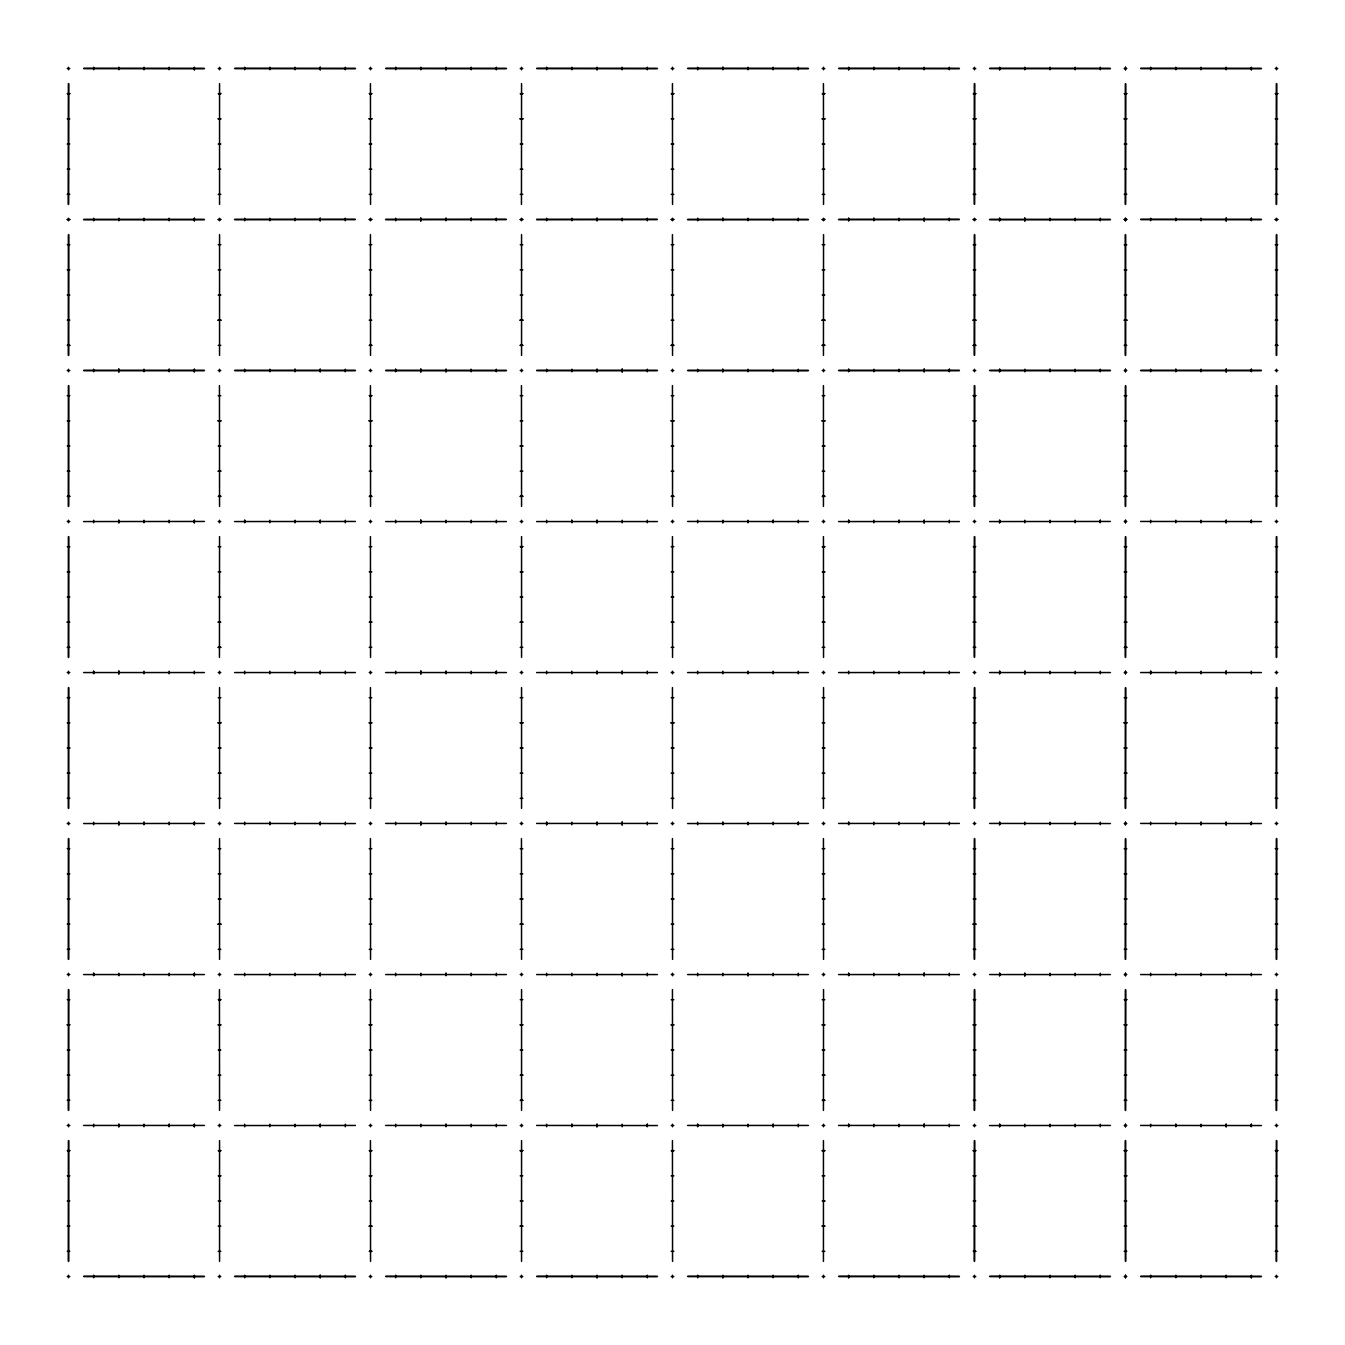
<?xml version="1.0" encoding="UTF-8"?>
<svg xmlns="http://www.w3.org/2000/svg" width="1345" height="1345" viewBox="0 0 1345 1345"><rect width="100%" height="100%" fill="white"/><g stroke="black" fill="none" stroke-linecap="round" stroke-linejoin="round"><path stroke-width="1.5" d="M93.646 220.765L93.679 218.243M93.646 371.758L93.646 369.253M93.646 522.768L93.679 520.246M93.646 824.754L93.696 822.232M93.646 1126.757L93.696 1124.235M118.864 218.243L118.864 220.765M118.864 522.768L118.864 520.246M118.814 673.761L118.864 671.239M118.814 824.754L118.864 822.232M118.864 973.242L118.864 975.747M118.864 1124.235L118.864 1126.757M143.982 220.765L143.982 218.243M143.982 371.758L143.999 369.253M143.982 522.768L143.982 520.246M143.982 673.761L143.999 671.239M143.982 975.747L143.999 973.242M143.982 1126.757L143.982 1124.235M169.151 220.765L169.151 218.243M169.151 522.768L169.167 520.246M169.151 673.761L169.151 671.239M169.151 824.754L169.167 822.232M169.151 975.747L169.151 973.242M194.319 673.761L194.319 671.239M244.656 220.765L244.706 218.243M244.656 371.758L244.656 369.253M244.656 673.761L244.656 671.239M244.656 824.754L244.706 822.232M244.656 975.747L244.656 973.242M244.656 1126.757L244.672 1124.235M269.807 220.765L269.807 218.243M269.807 371.758L269.841 369.253M269.807 522.768L269.841 520.246M269.807 673.761L269.841 671.239M269.807 975.747L269.857 973.242M269.807 1126.757L269.857 1124.235M294.975 220.765L295.026 218.243M294.975 522.768L295.009 520.246M294.975 673.761L294.975 671.239M294.975 824.754L294.975 822.232M294.975 975.747L295.026 973.242M294.975 1126.757L295.009 1124.235M345.312 220.765L345.312 218.243M345.312 371.758L345.346 369.253M345.312 522.768L345.312 520.246M345.312 673.761L345.346 671.239M345.312 824.754L345.346 822.232M345.312 975.747L345.312 973.242M345.312 1126.757L345.362 1124.235M395.649 220.765L395.665 218.243M395.649 522.768L395.665 520.246M395.649 673.761L395.699 671.239M395.649 824.754L395.649 822.232M395.649 975.747L395.665 973.242M395.649 1126.757L395.699 1124.235M420.817 522.768L420.867 520.246M420.817 824.754L420.867 822.232M420.867 973.242L420.867 975.747M420.867 1124.235L420.867 1126.757M445.985 522.768L445.985 520.246M471.137 371.758L471.137 369.253M471.137 522.768L471.17 520.246M471.137 673.761L471.137 671.239M471.137 824.754L471.17 822.232M471.137 975.747L471.17 973.242M471.137 1126.757L471.17 1124.235M496.305 220.765L496.305 218.243M496.305 371.758L496.305 369.253M496.305 522.768L496.339 520.246M496.305 824.754L496.355 822.232M496.305 975.747L496.339 973.242M496.305 1126.757L496.355 1124.235M546.642 220.765L546.692 218.243M546.642 371.758L546.692 369.253M546.642 522.768L546.675 520.246M546.642 673.761L546.642 671.239M546.642 975.747L546.642 973.242M546.642 1126.757L546.642 1124.235M571.81 220.765L571.827 218.243M571.81 371.758L571.81 369.253M571.81 673.761L571.81 671.239M571.81 824.754L571.81 822.232M571.81 975.747L571.81 973.242M596.978 975.747L596.995 973.242M622.197 218.243L622.197 220.765M622.147 371.758L622.197 369.253M622.197 520.246L622.197 522.768M622.147 671.239L622.197 673.761M622.163 673.761L622.197 671.239M622.147 975.747L622.197 973.242L622.197 975.747M622.197 1124.235L622.197 1126.757M647.315 220.765L647.332 218.243M647.315 371.758L647.332 369.253M647.315 522.768L647.315 520.246M647.315 673.761L647.332 671.239M647.315 824.754L647.315 822.232M647.315 975.747L647.315 973.242M697.635 220.765L697.685 218.243M697.635 371.758L697.668 369.253M697.635 522.768L697.668 520.246M697.635 673.761L697.635 671.239M697.635 824.754L697.635 822.232M697.635 975.747L697.635 973.242M722.853 218.243L722.803 220.765L722.803 218.243M722.803 371.758L722.803 369.253M722.803 522.768L722.853 520.246L722.837 522.768M722.853 822.232L722.803 824.754L722.803 822.232M722.803 975.747L722.853 973.242M722.803 1126.757L722.853 1124.235L722.837 1126.757M747.971 220.765L748.005 218.243M747.971 371.758L748.005 369.253M747.971 522.768L747.971 520.246M747.971 673.761L748.005 671.239M747.971 824.754L748.005 822.232M747.971 1126.757L748.005 1124.235M773.14 220.765L773.173 218.243M773.14 371.758L773.173 369.253M773.14 673.761L773.14 671.239M773.14 824.754L773.173 822.232M773.14 975.747L773.19 973.242M798.308 220.765L798.325 218.243M798.308 371.758L798.325 369.253M798.308 522.768L798.325 520.246M798.308 673.761L798.325 671.239M798.308 975.747L798.325 973.242M798.308 1126.757L798.325 1124.235M848.645 673.761L848.645 671.239M873.813 371.758L873.83 369.253M873.813 522.768L873.863 520.246M873.813 673.761L873.83 671.239M873.813 824.754L873.83 822.232M873.813 975.747L873.863 973.242M873.813 1126.757L873.83 1124.235M898.964 220.765L898.964 218.243M898.964 371.758L898.964 369.253M898.964 673.761L899.015 671.239M898.964 824.754L899.015 822.232M898.964 975.747L898.964 973.242M898.964 1126.757L898.998 1124.235M924.133 220.765L924.183 218.243M924.133 522.768L924.183 520.246M924.133 673.761L924.133 671.239M949.301 220.765L949.335 218.243M949.301 522.768L949.335 520.246M949.301 673.761L949.335 671.239M949.301 824.754L949.335 822.232M949.301 975.747L949.301 973.242M949.301 1126.757L949.335 1124.235M1024.806 220.765L1024.856 218.243M1024.806 371.758L1024.806 369.253M1024.806 522.768L1024.806 520.246M1024.806 673.761L1024.856 671.239M1024.806 824.754L1024.806 822.232M1024.806 975.747L1024.856 973.242M1024.806 1126.757L1024.806 1124.235M1049.974 220.765L1049.991 218.243M1049.974 522.768L1049.974 520.246M1049.974 673.761L1049.991 671.239M1049.974 824.754L1050.025 822.232M1049.974 975.747L1049.991 973.242M1049.974 1126.757L1049.974 1124.235M1075.143 220.765L1075.193 218.243M1075.143 371.758L1075.143 369.253M1075.143 522.768L1075.143 520.246M1075.143 673.761L1075.193 671.239M1075.143 975.747L1075.143 973.242M1075.143 1126.757L1075.143 1124.235M1100.294 220.765L1100.344 218.243M1100.294 371.758L1100.294 369.253M1100.294 673.761L1100.328 671.239M1100.294 824.754L1100.294 822.232M1100.294 975.747L1100.294 973.242M1100.294 1126.757L1100.328 1124.235M1150.631 220.765L1150.664 218.243M1150.631 371.758L1150.631 369.253M1150.631 522.768L1150.681 520.246M1150.631 824.754L1150.664 822.232M1150.631 975.747L1150.664 973.242M1150.631 1126.757L1150.681 1124.235M1175.799 220.765L1175.833 218.243M1175.799 522.768L1175.833 520.246M1175.799 673.761L1175.849 671.239M1175.799 824.754L1175.849 822.232M1175.799 975.747L1175.849 973.242M1200.967 220.765L1201.001 218.243M1200.967 371.758L1201.018 369.253M1200.967 522.768L1201.001 520.246M1200.967 673.761L1201.001 671.239M1200.967 975.747L1201.001 973.242M1200.967 1126.757L1201.001 1124.235M1226.136 371.758L1226.186 369.253M1226.136 522.768L1226.186 520.246M1226.136 824.754L1226.186 822.232M1226.136 975.747L1226.136 973.242M1226.136 1126.757L1226.136 1124.235M1251.304 673.761L1251.321 671.239M1251.304 975.747L1251.304 973.242M218.243 118.864L220.765 118.864M520.246 118.864L522.768 118.814M671.239 118.864L673.761 118.864M1124.235 118.848L1126.757 118.864M1124.235 118.864L1126.757 118.848M218.243 144.033L220.765 143.982M369.253 144.033L371.758 143.999M520.246 144.033L522.768 143.999M671.239 144.033L673.761 143.999M822.232 144.033L824.754 144.033M973.242 144.033L975.747 143.982M1124.235 144.033L1126.757 144.033M218.243 169.201L220.765 169.151M369.253 169.201L371.758 169.201M520.246 169.201L522.768 169.151M671.239 169.201L673.761 169.167M822.232 169.201L824.754 169.167M973.242 169.201L975.747 169.151M1124.235 169.201L1126.757 169.201M218.243 194.369L220.765 194.336M369.253 194.369L371.758 194.319M520.246 194.369L522.768 194.336M671.239 194.369L673.761 194.369M822.232 194.369L824.754 194.369M973.242 194.369L975.747 194.369M1124.235 194.369L1126.757 194.336M218.243 244.706L220.765 244.672M369.253 244.706L371.758 244.656M520.246 244.706L522.768 244.706M671.239 244.706L673.761 244.706M822.232 244.706L824.754 244.672M973.242 244.706L975.747 244.672M1124.235 244.706L1126.757 244.706M218.243 269.857L220.765 269.807M369.253 269.857L371.758 269.857M520.246 269.857L522.768 269.841M671.239 269.857L673.761 269.857M822.232 269.857L824.754 269.841M973.242 269.857L975.747 269.807M1124.235 269.857L1126.757 269.841M218.243 295.026L220.765 295.026M369.253 295.026L371.758 294.975M520.246 295.026L522.768 294.975M671.239 295.026L673.761 295.026M822.232 295.026L824.754 295.026M973.242 295.026L975.747 295.026M1124.235 295.026L1126.757 294.975M218.243 320.194L220.765 320.144M369.253 320.194L371.758 320.194M671.239 320.194L673.761 320.194M973.242 320.194L975.747 320.144M218.243 345.346L220.765 345.362M1124.235 345.362L1126.757 345.346M218.243 395.699L220.765 395.665M520.246 395.699L522.768 395.665M671.239 395.699L673.761 395.699M822.232 395.699L824.754 395.665M1124.235 395.699L1126.757 395.665M218.243 420.867L220.765 420.817M520.246 420.867L522.768 420.867M671.239 420.867L673.761 420.817M822.232 420.867L824.754 420.817M973.242 420.867L975.747 420.817M1124.235 420.867L1126.757 420.867M218.243 446.036L220.765 446.036M369.253 446.036L371.758 445.985M671.239 446.036L673.761 446.036M973.242 446.036L975.747 446.002M1124.235 446.036L1126.757 446.036M369.253 471.187L371.758 471.187M520.246 471.187L522.768 471.17M671.239 471.187L673.761 471.187M822.232 471.187L824.754 471.187M973.242 471.187L975.747 471.17M218.243 546.692L220.765 546.692M369.253 546.692L371.758 546.642M671.239 546.692L673.761 546.642M973.242 546.692L975.747 546.642M1124.235 546.692L1126.757 546.692M218.243 571.86L220.765 571.81M369.253 571.86L371.758 571.86M671.239 571.86L673.761 571.81M973.242 571.86L975.747 571.81M1124.235 571.86L1126.757 571.827M218.243 597.029L220.765 596.995M520.246 597.029L522.768 596.995M671.239 597.029L673.761 596.978M822.232 597.029L824.754 596.978M1124.235 597.029L1126.757 596.995M218.243 622.197L220.765 622.147L218.243 622.147M371.758 622.147L369.253 622.197L371.758 622.197M520.246 622.197L522.768 622.197M673.761 622.163L671.239 622.147L673.761 622.197M824.754 622.147L822.232 622.197L824.754 622.197M973.242 622.197L975.747 622.197M1126.757 622.147L1124.235 622.197L1126.757 622.197M369.253 647.365L371.758 647.315M520.246 647.365L522.768 647.332M671.239 647.365L673.761 647.332M822.232 647.365L824.754 647.332M973.242 647.365L975.747 647.332M218.243 697.685L220.765 697.685M369.253 697.685L371.758 697.668M520.246 697.685L522.768 697.668M671.239 697.685L673.761 697.685M822.232 697.685L824.754 697.685M973.242 697.685L975.747 697.685M1124.235 697.685L1126.757 697.668M369.253 722.803L371.758 722.803M520.246 722.853L522.768 722.803M824.754 722.803L822.232 722.803M973.242 722.803L975.747 722.803M1124.235 722.853L1126.757 722.803M369.253 773.19L371.758 773.173M520.246 773.19L522.768 773.14M671.239 773.19L673.761 773.173M822.232 773.19L824.754 773.173M973.242 773.19L975.747 773.19M218.243 798.358L220.765 798.358M369.253 798.358L371.758 798.358M520.246 798.358L522.768 798.325M671.239 798.358L673.761 798.358M822.232 798.358L824.754 798.358M973.242 798.358L975.747 798.358M1124.235 798.358L1126.757 798.325M218.243 848.695L220.765 848.695M369.253 848.695L371.758 848.661M520.246 848.695L522.768 848.695M671.239 848.695L673.761 848.661M822.232 848.695L824.754 848.645M973.242 848.695L975.747 848.695M1124.235 848.695L1126.757 848.695M218.243 873.863L220.765 873.83M369.253 873.863L371.758 873.863M520.246 873.863L522.768 873.863M671.239 873.863L673.761 873.83M822.232 873.863L824.754 873.863M973.242 873.863L975.747 873.863M1124.235 873.863L1126.757 873.83M371.758 924.133L369.253 924.133M520.246 924.183L522.768 924.133M673.761 924.133L671.239 924.133M824.754 924.133L822.232 924.133M1126.757 924.133L1124.235 924.133M218.243 949.351L220.765 949.335M369.253 949.351L371.758 949.335M520.246 949.351L522.768 949.301M671.239 949.351L673.761 949.351M822.232 949.351L824.754 949.351M973.242 949.351L975.747 949.335M1124.235 949.351L1126.757 949.335M369.253 999.688L371.758 999.654M520.246 999.688L522.768 999.654M671.239 999.688L673.761 999.688M822.232 999.688L824.754 999.654M973.242 999.688L975.747 999.688M218.243 1050.025L220.765 1049.991M520.246 1050.025L522.768 1049.974M671.239 1050.025L673.761 1049.991M822.232 1050.025L824.754 1050.025M1124.235 1050.025L1126.757 1050.025M218.243 1075.193L220.765 1075.193M369.253 1075.193L371.758 1075.159M671.239 1075.193L673.761 1075.193M973.242 1075.193L975.747 1075.193M1124.235 1075.193L1126.757 1075.143M218.243 1100.344L220.765 1100.328M369.253 1100.344L371.758 1100.344M671.239 1100.344L673.761 1100.344M973.242 1100.344L975.747 1100.328M1124.235 1100.344L1126.757 1100.328M520.246 1175.849L522.768 1175.799M671.239 1175.849L673.761 1175.833M822.232 1175.849L824.754 1175.833M218.243 1201.018L220.765 1201.001M369.253 1201.018L371.758 1201.018M671.239 1201.018L673.761 1200.967M973.242 1201.018L975.747 1201.001M1124.235 1201.018L1126.757 1201.001M220.765 1226.136L218.243 1226.136M369.253 1226.186L371.758 1226.136M520.246 1226.136L522.768 1226.136M673.761 1226.136L671.239 1226.136M822.232 1226.136L824.754 1226.136M973.242 1226.186L975.747 1226.136M1126.757 1226.136L1124.235 1226.136M218.243 1251.354L220.765 1251.304M520.246 1251.354L522.768 1251.304M671.239 1251.354L673.761 1251.321M822.232 1251.354L824.754 1251.354M1124.235 1251.354L1126.757 1251.304M68.477 67.25L68.528 69.772M219.538 67.25L219.487 69.772M370.48 67.25L370.531 69.772M521.524 67.25L521.473 69.772M672.483 67.25L672.517 69.772M823.476 67.25L823.527 69.772M974.469 67.25L974.52 69.772M1276.472 67.25L1276.523 69.772M67.25 68.528L69.772 68.528M218.243 68.528L220.765 68.528M369.253 68.528L371.758 68.528M520.246 68.528L522.768 68.528M671.239 68.528L673.761 68.528M822.232 68.528L824.754 68.528M973.242 68.528L975.747 68.528M1124.235 68.528L1126.757 68.528M1275.228 68.528L1277.75 68.528M219.554 83.609L219.554 204.406M370.447 83.609L370.548 204.406M521.557 83.609L521.457 204.406M672.45 83.609L672.55 204.406M823.443 83.609L823.543 204.406M67.25 118.848L69.772 118.864M1275.228 118.848L1277.75 118.864M67.25 144.033L69.772 143.982M1275.228 143.982L1277.75 143.999M67.25 169.167L69.772 169.167M1275.228 169.201L1277.75 169.167M67.25 194.319L69.772 194.336M1275.228 194.336L1277.75 194.369M1125.446 204.406L1125.546 83.609L1125.496 204.406M68.477 218.243L68.528 220.765M219.487 218.243L219.538 220.765M370.48 218.243L370.531 220.765M521.524 218.243L521.473 220.765M672.483 218.243L672.517 220.765M823.527 218.243L823.527 220.765M974.469 218.243L974.52 220.765M1276.472 218.243L1276.523 220.765M83.609 219.554L204.406 219.554M234.602 219.454L355.399 219.454L234.602 219.554M385.611 219.454L506.409 219.454L385.611 219.554M536.605 219.454L657.402 219.454L536.605 219.554M687.598 219.554L808.395 219.554M838.591 219.454L959.388 219.454L838.591 219.554M989.601 219.554L1110.398 219.554M1261.391 219.454L1140.594 219.454L1261.391 219.554M83.609 219.504L204.406 219.504M687.598 219.504L808.395 219.504M989.601 219.504L1110.398 219.504M219.554 234.602L219.554 355.399M370.447 234.602L370.548 355.399M521.557 234.602L521.557 355.399M672.45 234.602L672.55 355.399M823.543 234.602L823.443 355.399M1125.446 234.602L1125.446 355.399M67.25 244.656L69.772 244.672M1275.228 244.706L1277.75 244.672M67.25 269.841L69.772 269.807M1275.228 269.857L1277.75 269.841M67.25 295.026L69.772 295.009M1275.228 295.009L1277.75 295.009M67.25 320.177L69.772 320.144M1275.228 320.177L1277.75 320.144M68.477 369.253L68.528 371.758M219.538 369.253L219.487 371.758M370.48 369.253L370.531 371.758M521.524 369.253L521.524 371.758M672.483 369.253L672.517 371.758M823.527 369.253L823.476 371.758M974.469 369.253L974.52 371.758M1276.472 369.253L1276.523 371.758M67.25 370.531L69.772 370.531M218.243 370.531L220.765 370.531M369.253 370.531L371.758 370.531M520.246 370.531L522.768 370.531M671.239 370.531L673.761 370.531M822.232 370.531L824.754 370.531M973.242 370.531L975.747 370.531M1124.235 370.531L1126.757 370.531M1275.228 370.531L1277.75 370.531M219.454 385.611L219.554 506.409M370.447 385.611L370.548 506.409M521.457 385.611L521.557 506.409M672.45 385.611L672.55 506.409M823.443 385.611L823.443 506.409M67.25 395.665L69.772 395.649M1275.228 395.699L1277.75 395.649M67.25 420.834L69.772 420.867M1275.228 420.834L1277.75 420.867M67.25 446.002L69.772 445.985M1275.228 446.036L1277.75 446.002M67.25 471.17L69.772 471.187M1275.228 471.187L1277.75 471.137M1125.446 506.409L1125.546 385.611L1125.496 506.409M68.477 520.246L68.528 522.768M219.487 520.246L219.487 522.768M370.48 520.246L370.531 522.768M521.524 520.246L521.524 522.768M672.483 520.246L672.517 522.768M823.527 520.246L823.476 522.768M974.469 520.246L974.52 522.768M1276.472 520.246L1276.523 522.768M219.554 536.605L219.454 657.402M370.447 536.605L370.548 657.402M521.557 536.605L521.557 657.402M672.45 536.605L672.55 657.402M823.443 536.605L823.543 657.402M67.25 546.692L69.772 546.642M1275.228 546.675L1277.75 546.642M67.25 571.81L69.772 571.827M1275.228 571.827L1277.75 571.827M67.25 596.978L69.772 597.029M1275.228 597.029L1277.75 596.995M67.25 622.147L69.772 622.147L67.25 622.197M1275.228 622.147L1277.75 622.147L1275.228 622.197M520.246 622.163L522.768 622.163M973.242 622.163L975.747 622.163M67.25 647.365L69.772 647.332M1275.228 647.365L1277.75 647.315M1125.446 657.402L1125.546 536.605L1125.496 657.402M68.477 671.239L68.528 673.761M219.538 671.239L219.538 673.761M370.48 671.239L370.531 673.761M521.524 671.239L521.524 673.761M672.483 671.239L672.517 673.761M823.476 671.239L823.527 673.761M974.469 671.239L974.52 673.761M1276.472 671.239L1276.523 673.761M67.25 672.517L69.772 672.517M83.609 672.55L204.406 672.55M218.243 672.517L220.765 672.517M234.602 672.55L355.399 672.55M369.253 672.517L371.758 672.517M385.611 672.55L506.409 672.55M520.246 672.517L522.768 672.517M536.605 672.55L657.402 672.55M671.239 672.517L673.761 672.517M687.598 672.55L808.395 672.55M822.232 672.517L824.754 672.517M838.591 672.55L959.388 672.55M973.242 672.517L975.747 672.517M989.601 672.55L1110.398 672.55M1124.235 672.517L1126.757 672.517M1140.594 672.55L1261.391 672.55M1275.228 672.517L1277.75 672.517M219.554 687.598L219.554 808.395M370.447 687.598L370.548 808.395M521.557 687.598L521.557 808.395M672.45 687.598L672.55 808.395M823.543 687.598L823.443 808.395M67.25 697.668L69.772 697.635M1275.228 697.685L1277.75 697.635M67.25 722.853L69.772 722.803M973.242 722.853L975.747 722.837M1275.228 722.853L1277.75 722.837M67.25 773.14L69.772 773.19M1275.228 773.173L1277.75 773.19M67.25 798.325L69.772 798.308M1275.228 798.325L1277.75 798.358M1125.446 808.395L1125.546 687.598L1125.496 808.395M68.477 822.232L68.528 824.754M219.538 822.232L219.538 824.754M370.48 822.232L370.531 824.754M521.524 822.232L521.473 824.754M672.483 822.232L672.517 824.754M823.476 822.232L823.527 824.754M974.469 822.232L974.52 824.754M1276.472 822.232L1276.523 824.754M219.554 838.591L219.554 959.388M370.447 838.591L370.548 959.388M521.457 838.591L521.557 959.388M672.45 838.591L672.55 959.388M823.443 838.591L823.543 959.388M67.25 848.645L69.772 848.661M1275.228 848.661L1277.75 848.695M67.25 873.83L69.772 873.863M1275.228 873.863L1277.75 873.83M67.25 924.166L69.772 924.166M1275.228 924.166L1277.75 924.183M67.25 949.335L69.772 949.301M1275.228 949.351L1277.75 949.335M1125.446 959.388L1125.546 838.591L1125.496 959.388M68.477 973.242L68.528 975.747M219.538 973.242L219.538 975.747M370.48 973.242L370.531 975.747M521.473 973.242L521.524 975.747M672.483 973.242L672.517 975.747M823.527 973.242L823.527 975.747M974.469 973.242L974.52 975.747M1276.472 973.242L1276.523 975.747M67.25 974.52L69.772 974.52M83.609 974.553L204.406 974.553M218.243 974.52L220.765 974.52M234.602 974.553L355.399 974.553M369.253 974.52L371.758 974.52M385.611 974.553L506.409 974.553M520.246 974.52L522.768 974.52M536.605 974.553L657.402 974.553M671.239 974.52L673.761 974.52M687.598 974.553L808.395 974.553M822.232 974.52L824.754 974.52M838.591 974.553L959.388 974.553M973.242 974.52L975.747 974.52M989.601 974.553L1110.398 974.553M1124.235 974.52L1126.757 974.52M1140.594 974.553L1261.391 974.553M1275.228 974.52L1277.75 974.52M219.454 989.601L219.554 1110.398M370.447 989.601L370.548 1110.398M521.557 989.601L521.557 1110.398M672.45 989.601L672.55 1110.398M823.543 989.601L823.443 1110.398M67.25 999.638L69.772 999.688M1275.228 999.654L1277.75 999.638M67.25 1024.806L69.772 1024.806M1275.228 1024.806L1277.75 1024.806M67.25 1024.823L69.772 1024.823M1275.228 1024.823L1277.75 1024.823M67.25 1050.025L69.772 1049.991M1275.228 1050.025L1277.75 1049.991M67.25 1075.159L69.772 1075.193M1275.228 1075.143L1277.75 1075.193M67.25 1100.328L69.772 1100.294M1275.228 1100.328L1277.75 1100.344M1125.446 1110.398L1125.546 989.601L1125.496 1110.398M68.477 1124.235L68.528 1126.757M219.538 1124.235L219.487 1126.757M370.48 1124.235L370.531 1126.757M521.524 1124.235L521.524 1126.757M672.483 1124.235L672.517 1126.757M823.527 1124.235L823.476 1126.757M974.469 1124.235L974.52 1126.757M1276.472 1124.235L1276.523 1126.757M219.554 1140.594L219.554 1261.391M370.447 1140.594L370.548 1261.391M521.557 1140.594L521.557 1261.391M672.45 1140.594L672.55 1261.391M823.443 1140.594L823.443 1261.391M1125.446 1140.594L1125.546 1261.391L1125.496 1140.594M67.25 1175.799L69.772 1175.833M1275.228 1175.833L1277.75 1175.833M67.25 1201.001L69.772 1201.001M1275.228 1201.018L1277.75 1201.001M67.25 1226.186L69.772 1226.152M520.246 1226.186L522.768 1226.152M1275.228 1226.152L1277.75 1226.152M67.25 1251.354L69.772 1251.321M1275.228 1251.321L1277.75 1251.321M68.477 1275.228L68.528 1277.75M219.538 1275.228L219.487 1277.75M370.48 1275.228L370.531 1277.75M521.473 1275.228L521.524 1277.75M672.483 1275.228L672.517 1277.75M823.476 1275.228L823.476 1277.75M974.469 1275.228L974.52 1277.75M1276.472 1275.228L1276.523 1277.75M67.25 1276.523L69.772 1276.523M218.243 1276.523L220.765 1276.523M369.253 1276.523L371.758 1276.523M520.246 1276.523L522.768 1276.523M671.239 1276.523L673.761 1276.523M822.232 1276.523L824.754 1276.523M973.242 1276.523L975.747 1276.523M1124.235 1276.523L1126.757 1276.523M1275.228 1276.523L1277.75 1276.523M973.242 118.814L975.747 118.864M822.232 118.814L824.754 118.864M369.253 118.814L371.758 118.864M218.243 118.814L220.765 118.848M1124.235 320.144L1126.757 320.194M822.232 320.144L824.754 320.194M520.246 320.144L522.768 320.194M369.253 420.817L371.758 420.867M671.239 722.803L673.761 722.853M369.253 722.837L371.758 722.853M218.243 722.803L220.765 722.853M973.242 924.133L975.747 924.183M218.243 924.133L220.765 924.183M822.232 1226.152L824.754 1226.186M1226.136 218.243L1226.186 220.765M1226.136 520.246L1226.186 522.768M1226.136 671.239L1226.186 673.761M924.133 369.253L924.183 371.758M924.133 822.232L924.183 824.754M924.133 973.242L924.183 975.747M924.133 1124.235L924.183 1126.757M722.853 673.761L722.803 671.239M622.147 822.232L622.197 824.754M420.817 218.243L420.867 220.765M420.817 369.253L420.867 371.758M420.817 671.239L420.867 673.761M118.814 369.253L118.864 371.758M1277.75 521.524L1275.228 521.473M1277.75 823.476L1275.228 823.527M1277.75 1125.513L1275.228 1125.462M1261.391 521.557L1140.594 521.457M1261.391 823.543L1140.594 823.443M1261.391 1125.546L1140.594 1125.446M1226.152 67.25L1226.152 69.772M1226.152 1124.235L1226.152 1126.757M1226.152 1275.228L1226.152 1277.75M1201.001 67.25L1201.001 69.772M1200.967 1275.228L1201.018 1277.75M1175.799 67.25L1175.833 69.772M1175.833 1275.228L1175.849 1277.75M1150.664 67.25L1150.681 69.772M1150.664 1275.228L1150.631 1277.75M1126.757 521.524L1124.235 521.473M1126.757 823.527L1124.235 823.527M1126.757 1125.513L1124.235 1125.513M1125.496 234.602L1125.496 355.399M1110.398 521.457L989.601 521.557M1110.398 823.543L989.601 823.443M1110.398 1125.446L989.601 1125.546M1100.344 67.25L1100.328 69.772M1100.344 1275.228L1100.294 1277.75M1075.159 67.25L1075.193 69.772M1075.143 1275.228L1075.159 1277.75M1049.991 67.25L1049.974 69.772M1049.991 1275.228L1049.974 1277.75M1024.823 67.25L1024.806 69.772M1024.823 1275.228L1024.806 1277.75M975.747 521.473L973.242 521.473M975.747 823.527L973.242 823.527M975.747 1125.513L973.242 1125.513M959.388 521.557L838.591 521.557M959.388 823.443L838.591 823.443M959.388 1125.446L838.591 1125.446M949.335 67.25L949.301 69.772M949.335 1275.228L949.301 1277.75M924.166 67.25L924.166 69.772M924.166 1275.228L924.133 1277.75M898.998 67.25L898.964 69.772M898.998 1275.228L898.998 1277.75M873.83 67.25L873.813 69.772M873.863 1275.228L873.813 1277.75M824.754 521.524L822.232 521.473M824.754 823.476L822.232 823.527M824.754 1125.513L822.232 1125.462M808.395 521.557L687.598 521.457M808.395 823.443L687.598 823.543M808.395 1125.446L687.598 1125.446M798.325 67.25L798.325 69.772M798.308 1275.228L798.325 1277.75M773.14 67.25L773.173 69.772M773.14 1275.228L773.19 1277.75M748.005 67.25L747.971 69.772M748.005 1275.228L747.971 1277.75M722.853 67.25L722.853 69.772L722.803 67.25M722.853 1277.75L722.853 1275.228L722.803 1277.75M722.837 369.253L722.837 371.758M697.635 67.25L697.668 69.772M697.635 1275.228L697.685 1277.75M673.761 521.473L671.239 521.524M673.761 823.527L671.239 823.527M673.761 1125.462L671.239 1125.513M657.402 521.557L536.605 521.557M657.402 823.443L536.605 823.443M657.402 1125.546L536.605 1125.446M647.332 67.25L647.315 69.772M647.315 1275.228L647.332 1277.75M622.147 67.25L622.163 69.772M622.147 1275.228L622.163 1277.75M571.827 67.25L571.86 69.772M571.86 1275.228L571.827 1277.75M546.642 67.25L546.675 69.772M546.642 1275.228L546.675 1277.75M522.768 521.473L520.246 521.524M522.768 823.527L520.246 823.476M522.768 1125.513L520.246 1125.513M506.409 521.557L385.611 521.557M506.409 823.443L385.611 823.443M506.409 1125.446L385.611 1125.446M496.339 67.25L496.339 69.772M496.305 1275.228L496.339 1277.75M471.187 67.25L471.137 69.772M471.137 1275.228L471.17 1277.75M420.817 67.25L420.834 69.772M420.834 1275.228L420.817 1277.75M395.665 67.25L395.699 69.772M395.665 1275.228L395.649 1277.75M371.758 521.524L369.253 521.524M371.758 823.476L369.253 823.527M371.758 1125.462L369.253 1125.513M355.399 521.457L234.602 521.557M355.399 823.543L234.602 823.443M355.399 1125.446L234.602 1125.546M345.346 67.25L345.312 69.772M345.346 1275.228L345.362 1277.75M320.194 67.25L320.194 69.772M320.194 1275.228L320.194 1277.75M320.144 67.25L320.177 69.772M320.177 1275.228L320.144 1277.75M294.975 67.25L295.009 69.772M295.026 1275.228L294.975 1277.75M269.857 67.25L269.841 69.772M269.841 1275.228L269.841 1277.75M244.706 67.25L244.672 69.772M244.656 1275.228L244.706 1277.75M220.765 521.524L218.243 521.524M220.765 823.527L218.243 823.527M220.765 1125.462L218.243 1125.462M204.406 521.457L83.609 521.557M204.406 823.443L83.609 823.543M204.406 1125.446L83.609 1125.446M169.151 67.25L169.167 69.772M169.201 1275.228L169.167 1277.75M144.033 67.25L143.999 69.772M143.982 1275.228L143.999 1277.75M118.848 67.25L118.814 69.772M118.814 520.246L118.848 522.768M118.848 1124.235L118.814 1126.757M118.814 1275.228L118.848 1277.75M93.679 67.25L93.679 69.772M93.679 1275.228L93.679 1277.75M69.772 521.524L67.25 521.473M69.772 823.527L67.25 823.476M69.772 1125.462L67.25 1125.462M93.679 671.239L93.646 673.761L93.646 671.239M93.696 973.242L93.646 975.747L93.679 973.242M118.864 369.253L118.814 371.758L118.864 369.253M144.033 822.232L143.982 824.754L143.999 822.232M169.201 369.253L169.151 371.758L169.167 369.253M169.201 1124.235L169.151 1126.757L169.167 1124.235M194.369 218.243L194.319 220.765L194.369 218.243M194.369 369.253L194.319 371.758L194.369 369.253M194.369 520.246L194.319 522.768L194.369 520.246M194.369 822.232L194.319 824.754L194.369 822.232M194.369 973.242L194.319 975.747L194.369 973.242M194.369 1124.235L194.319 1126.757L194.369 1124.235M244.706 520.246L244.656 522.768L244.672 520.246M269.857 822.232L269.807 824.754L269.841 822.232M295.026 369.253L294.975 371.758L294.975 369.253M320.194 218.243L320.144 220.765L320.194 218.243M320.194 369.253L320.144 371.758L320.194 369.253M320.194 520.246L320.144 522.768L320.194 520.246M320.194 671.239L320.144 673.761L320.194 671.239M320.194 822.232L320.144 824.754L320.194 822.232M320.194 973.242L320.144 975.747L320.194 973.242M320.194 1124.235L320.144 1126.757L320.194 1124.235M395.665 369.253L395.649 371.758L395.649 369.253M420.867 218.243L420.817 220.765L420.867 218.243M420.867 369.253L420.817 371.758L420.867 369.253M420.867 671.239L420.817 673.761L420.867 671.239M446.036 218.243L445.985 220.765L446.002 218.243M446.036 369.253L445.985 371.758L446.036 369.253M446.036 671.239L445.985 673.761L446.002 671.239M446.036 822.232L445.985 824.754L446.002 822.232M446.036 973.242L445.985 975.747L446.002 973.242M446.036 1124.235L445.985 1126.757L446.002 1124.235M471.17 218.243L471.137 220.765L471.187 218.243M496.339 671.239L496.305 673.761L496.355 671.239M546.675 822.232L546.642 824.754L546.675 822.232M571.827 520.246L571.81 522.768L571.81 520.246M571.86 1124.235L571.81 1126.757L571.81 1124.235M597.029 218.243L596.978 220.765L597.029 218.243M597.029 369.253L596.978 371.758L597.029 369.253M597.029 520.246L596.978 522.768L597.029 520.246M597.029 671.239L596.978 673.761L597.029 671.239M597.029 822.232L596.978 824.754L597.029 822.232M597.029 1124.235L596.978 1126.757L597.029 1124.235M622.197 822.232L622.147 824.754L622.197 822.232M647.332 1124.235L647.315 1126.757L647.315 1124.235M697.685 1124.235L697.635 1126.757L697.668 1124.235M748.022 973.242L747.971 975.747L748.022 973.242M773.19 520.246L773.14 522.768L773.14 520.246M773.173 1124.235L773.14 1126.757L773.173 1124.235M798.358 822.232L798.308 824.754L798.308 822.232M848.695 218.243L848.645 220.765L848.695 218.243M848.695 369.253L848.645 371.758L848.661 369.253M848.695 520.246L848.645 522.768L848.661 520.246M848.695 822.232L848.645 824.754L848.661 822.232M848.695 973.242L848.645 975.747L848.661 973.242M848.695 1124.235L848.645 1126.757L848.661 1124.235M873.863 218.243L873.813 220.765L873.813 218.243M899.015 520.246L898.964 522.768L898.998 520.246M924.183 369.253L924.133 371.758L924.166 369.253M924.183 822.232L924.133 824.754L924.166 822.232M924.183 973.242L924.133 975.747L924.166 973.242M924.183 1124.235L924.133 1126.757L924.166 1124.235M949.351 369.253L949.301 371.758L949.335 369.253M999.654 218.243L999.638 220.765L999.654 218.243M999.688 369.253L999.638 371.758L999.688 369.253M999.688 520.246L999.638 522.768L999.688 520.246M999.688 671.239L999.638 673.761L999.688 671.239M999.688 822.232L999.638 824.754L999.688 822.232M999.688 973.242L999.638 975.747L999.688 973.242M999.688 1124.235L999.638 1126.757L999.688 1124.235M1049.991 369.253L1049.974 371.758L1049.974 369.253M1075.159 822.232L1075.143 824.754L1075.143 822.232M1100.328 520.246L1100.294 522.768L1100.294 520.246M1150.664 671.239L1150.631 673.761L1150.664 671.239M1175.833 369.253L1175.799 371.758L1175.849 369.253M1175.833 1124.235L1175.799 1126.757L1175.849 1124.235M1201.001 822.232L1200.967 824.754L1201.001 822.232M1226.186 218.243L1226.136 220.765L1226.186 218.243M1226.186 671.239L1226.136 673.761L1226.152 671.239M1251.354 218.243L1251.304 220.765L1251.321 218.243M1251.354 369.253L1251.304 371.758L1251.321 369.253M1251.354 520.246L1251.304 522.768L1251.321 520.246M1251.354 822.232L1251.304 824.754L1251.321 822.232M1251.354 1124.235L1251.304 1126.757L1251.321 1124.235M220.765 93.646L218.243 93.696L220.765 93.679M371.758 93.646L369.253 93.696L371.758 93.679M522.768 93.646L520.246 93.696L522.768 93.679M673.761 93.646L671.239 93.696L673.761 93.679M824.754 93.646L822.232 93.696L824.754 93.679M975.747 93.646L973.242 93.696L975.747 93.679M1126.757 93.646L1124.235 93.696L1126.757 93.679M371.758 118.814L369.253 118.864L371.758 118.814M824.754 118.814L822.232 118.864L824.754 118.848M975.747 118.814L973.242 118.864L975.747 118.848M522.768 320.144L520.246 320.194L522.768 320.144M824.754 320.144L822.232 320.194L824.754 320.144M1126.757 320.144L1124.235 320.194L1126.757 320.177M371.758 345.312L369.253 345.362L371.758 345.362M522.768 345.312L520.246 345.362L522.768 345.312M673.761 345.312L671.239 345.362L673.761 345.312M824.754 345.312L822.232 345.362L824.754 345.312M975.747 345.312L973.242 345.362L975.747 345.312M371.758 395.649L369.253 395.665L371.758 395.699M975.747 395.649L973.242 395.699L975.747 395.649M371.758 420.817L369.253 420.867L371.758 420.817M522.768 445.985L520.246 446.036L522.768 445.985M824.754 445.985L822.232 446.036L824.754 446.036M220.765 471.137L218.243 471.187L220.765 471.137M1126.757 471.137L1124.235 471.187L1126.757 471.187M220.765 496.305L218.243 496.355L220.765 496.339M371.758 496.305L369.253 496.355L371.758 496.339M522.768 496.305L520.246 496.355L522.768 496.305M673.761 496.305L671.239 496.339L673.761 496.355M824.754 496.305L822.232 496.355L824.754 496.339M975.747 496.305L973.242 496.355L975.747 496.339M1126.757 496.305L1124.235 496.355L1126.757 496.305M522.768 546.642L520.246 546.692L522.768 546.675M824.754 546.642L822.232 546.675L824.754 546.692M522.768 571.81L520.246 571.86L522.768 571.827M824.754 571.81L822.232 571.86L824.754 571.827M371.758 596.978L369.253 597.029L371.758 596.995M975.747 596.978L973.242 597.029L975.747 596.978M220.765 647.315L218.243 647.365L220.765 647.315M1126.757 647.315L1124.235 647.365L1126.757 647.332M220.765 722.803L218.243 722.853L220.765 722.803M673.761 722.803L671.239 722.853L673.761 722.803M220.765 747.971L218.243 748.022L220.765 748.022M371.758 747.971L369.253 748.022L371.758 748.022M522.768 747.971L520.246 748.022L522.768 748.022M673.761 747.971L671.239 748.022L673.761 748.022M824.754 747.971L822.232 748.022L824.754 748.022M975.747 747.971L973.242 748.022L975.747 748.022M1126.757 747.971L1124.235 748.022L1126.757 747.971M220.765 773.14L218.243 773.19L220.765 773.173M1126.757 773.14L1124.235 773.19L1126.757 773.173M220.765 898.964L218.243 899.015L220.765 899.015M371.758 898.964L369.253 899.015L371.758 898.964M522.768 898.964L520.246 899.015L522.768 898.964M673.761 898.964L671.239 899.015L673.761 899.015M824.754 898.964L822.232 899.015L824.754 898.998M975.747 898.964L973.242 899.015L975.747 899.015M1126.757 898.964L1124.235 899.015L1126.757 898.998M220.765 924.133L218.243 924.183L220.765 924.133M975.747 924.133L973.242 924.183L975.747 924.133M220.765 999.638L218.243 999.654L220.765 999.688M1126.757 999.638L1124.235 999.688L1126.757 999.654M220.765 1024.806L218.243 1024.856L220.765 1024.806M371.758 1024.806L369.253 1024.856L371.758 1024.806M522.768 1024.806L520.246 1024.856L522.768 1024.806M673.761 1024.806L671.239 1024.856L673.761 1024.806M824.754 1024.806L822.232 1024.856L824.754 1024.806M975.747 1024.806L973.242 1024.856L975.747 1024.806M1126.757 1024.806L1124.235 1024.856L1126.757 1024.806M371.758 1049.974L369.253 1049.991L371.758 1050.025M975.747 1049.974L973.242 1050.025L975.747 1049.991M522.768 1075.143L520.246 1075.193L522.768 1075.159M824.754 1075.143L822.232 1075.193L824.754 1075.159M522.768 1100.294L520.246 1100.344L522.768 1100.328M824.754 1100.294L822.232 1100.344L824.754 1100.344M220.765 1150.631L218.243 1150.681L220.765 1150.681M371.758 1150.631L369.253 1150.681L371.758 1150.681M522.768 1150.631L520.246 1150.681L522.768 1150.631M673.761 1150.631L671.239 1150.681L673.761 1150.664M824.754 1150.631L822.232 1150.681L824.754 1150.631M975.747 1150.631L973.242 1150.681L975.747 1150.631M1126.757 1150.631L1124.235 1150.681L1126.757 1150.631M220.765 1175.799L218.243 1175.849L220.765 1175.849M371.758 1175.799L369.253 1175.849L371.758 1175.833M975.747 1175.799L973.242 1175.849L975.747 1175.799M1126.757 1175.799L1124.235 1175.849L1126.757 1175.833M522.768 1200.967L520.246 1201.018L522.768 1201.001M824.754 1200.967L822.232 1201.001L824.754 1201.018M371.758 1251.304L369.253 1251.354L371.758 1251.321M975.747 1251.304L973.242 1251.321L975.747 1251.354M1125.513 67.25L1125.462 69.772L1125.513 67.25M204.406 68.46L83.609 68.46L204.406 68.561M355.399 68.46L234.602 68.46L355.399 68.561M506.409 68.46L385.611 68.46L506.409 68.561M657.402 68.46L536.605 68.46L657.402 68.561M808.395 68.46L687.598 68.46L808.395 68.561M959.388 68.46L838.591 68.46L959.388 68.561M1110.398 68.46L989.601 68.46L1110.398 68.561M1261.391 68.46L1140.594 68.46L1261.391 68.561M68.561 83.609L68.46 204.406L68.561 83.609M974.553 83.609L974.452 204.406L974.503 83.609M1276.539 83.609L1276.439 204.406L1276.539 83.609M69.772 93.646L67.25 93.679L69.772 93.696M1277.75 93.646L1275.228 93.679L1277.75 93.696M522.768 118.864L520.246 118.848L522.768 118.864M1125.513 218.243L1125.462 220.765L1125.513 218.243M69.772 219.487L67.25 219.538L69.772 219.487M220.765 219.487L218.243 219.538L220.765 219.487M371.758 219.487L369.253 219.538L371.758 219.487M522.768 219.487L520.246 219.538L522.768 219.487M673.761 219.487L671.239 219.538L673.761 219.487M824.754 219.487L822.232 219.538L824.754 219.487M975.747 219.487L973.242 219.538L975.747 219.487M1126.757 219.487L1124.235 219.538L1126.757 219.487M1277.75 219.487L1275.228 219.538L1277.75 219.487M68.561 234.602L68.511 355.399L68.561 234.602M974.553 234.602L974.452 355.399L974.503 234.602M1276.539 234.602L1276.489 355.399L1276.539 234.602M220.765 320.194L218.243 320.177L220.765 320.194M975.747 320.194L973.242 320.144L975.747 320.194M69.772 345.312L67.25 345.312L69.772 345.346M1277.75 345.312L1275.228 345.312L1277.75 345.362M1125.513 369.253L1125.462 371.758L1125.513 369.253M204.406 370.447L83.609 370.497L204.406 370.548M355.399 370.447L234.602 370.497L355.399 370.548M506.409 370.497L385.611 370.497L506.409 370.548M657.402 370.447L536.605 370.497L657.402 370.548M808.395 370.497L687.598 370.497L808.395 370.548M959.388 370.447L838.591 370.497L959.388 370.548M1110.398 370.447L989.601 370.497L1110.398 370.548M1261.391 370.447L1140.594 370.497L1261.391 370.548M68.561 385.611L68.511 506.409L68.561 385.611M974.553 385.611L974.452 506.409L974.503 385.611M1276.539 385.611L1276.489 506.409L1276.539 385.611M220.765 420.867L218.243 420.817L220.765 420.867M673.761 420.867L671.239 420.834L673.761 420.867M824.754 420.867L822.232 420.834L824.754 420.867M975.747 420.867L973.242 420.834L975.747 420.867M69.772 496.305L67.25 496.339L69.772 496.355M1277.75 496.339L1275.228 496.339L1277.75 496.355M1125.513 520.246L1125.462 522.768L1125.513 520.246M68.561 536.605L68.511 657.402L68.561 536.605M974.553 536.605L974.452 657.402L974.503 536.605M1276.539 536.605L1276.489 657.402L1276.539 536.605M1125.513 671.239L1125.462 673.761L1125.513 671.239M68.561 687.598L68.511 808.395L68.561 687.598M974.553 687.598L974.452 808.395L974.553 687.598M1276.539 687.598L1276.439 808.395L1276.539 687.598M522.768 722.837L520.246 722.803L522.768 722.853M1126.757 722.853L1124.235 722.803L1126.757 722.853M69.772 747.971L67.25 747.971L69.772 748.005M1277.75 747.971L1275.228 747.971L1277.75 748.005M1125.513 822.232L1125.462 824.754L1125.513 822.232M68.561 838.591L68.511 959.388L68.561 838.591M974.553 838.591L974.452 959.388L974.503 838.591M1276.539 838.591L1276.489 959.388L1276.539 838.591M69.772 898.998L67.25 898.964L69.772 899.015M1277.75 898.998L1275.228 898.998L1277.75 899.015M522.768 924.166L520.246 924.133L522.768 924.183M1125.513 973.242L1125.462 975.747L1125.513 973.242M68.561 989.601L68.511 1110.398L68.561 989.601M974.553 989.601L974.452 1110.398L974.503 989.601M1276.539 989.601L1276.439 1110.398L1276.539 989.601M1125.513 1124.235L1125.462 1126.757L1125.513 1124.235M68.561 1140.594L68.511 1261.391L68.561 1140.594M974.553 1140.594L974.452 1261.391L974.503 1140.594M1276.539 1140.594L1276.439 1261.391L1276.539 1140.594M69.772 1150.631L67.25 1150.631L69.772 1150.664M1277.75 1150.631L1275.228 1150.631L1277.75 1150.664M371.758 1226.152L369.253 1226.136L371.758 1226.186M975.747 1226.152L973.242 1226.136L975.747 1226.186M1125.513 1275.228L1125.462 1277.75L1125.513 1275.228M204.406 1276.439L83.609 1276.439L204.406 1276.539M355.399 1276.439L234.602 1276.439L355.399 1276.539M506.409 1276.439L385.611 1276.439L506.409 1276.539M657.402 1276.439L536.605 1276.439L657.402 1276.539M808.395 1276.439L687.598 1276.439L808.395 1276.539M959.388 1276.439L838.591 1276.439L959.388 1276.539M1110.398 1276.439L989.601 1276.439L1110.398 1276.539M1261.391 1276.439L1140.594 1276.439L1261.391 1276.539M1226.186 371.758L1226.136 369.253L1226.186 371.758M1226.186 824.754L1226.136 822.232L1226.152 824.754M1024.856 220.765L1024.806 218.243L1024.856 220.765M1024.856 673.761L1024.806 671.239L1024.823 673.761M1024.856 975.747L1024.806 973.242L1024.823 975.747M924.183 220.765L924.133 218.243L924.166 220.765M924.183 522.768L924.133 520.246L924.166 522.768M622.197 371.758L622.147 369.253L622.197 371.758M420.867 522.768L420.817 520.246L420.867 522.768M420.867 824.754L420.817 822.232L420.867 824.754M118.864 673.761L118.814 671.239L118.864 673.761M118.864 824.754L118.814 822.232L118.864 824.754M1251.354 69.772L1251.321 67.25L1251.304 69.772M1251.321 1277.75L1251.354 1275.228L1251.304 1277.75M999.688 69.772L999.688 67.25L999.654 69.772M999.688 1277.75L999.688 1275.228L999.654 1277.75M848.661 69.772L848.695 67.25L848.645 69.772M848.661 1277.75L848.661 1275.228L848.645 1277.75M597.029 69.772L597.029 67.25L596.995 69.772M597.029 1277.75L597.029 1275.228L596.995 1277.75M446.002 69.772L446.002 67.25L445.985 69.772M446.002 1277.75L446.002 1275.228L445.985 1277.75M194.369 69.772L194.369 67.25L194.336 69.772M194.369 1277.75L194.369 1275.228L194.336 1277.75"/></g></svg>
